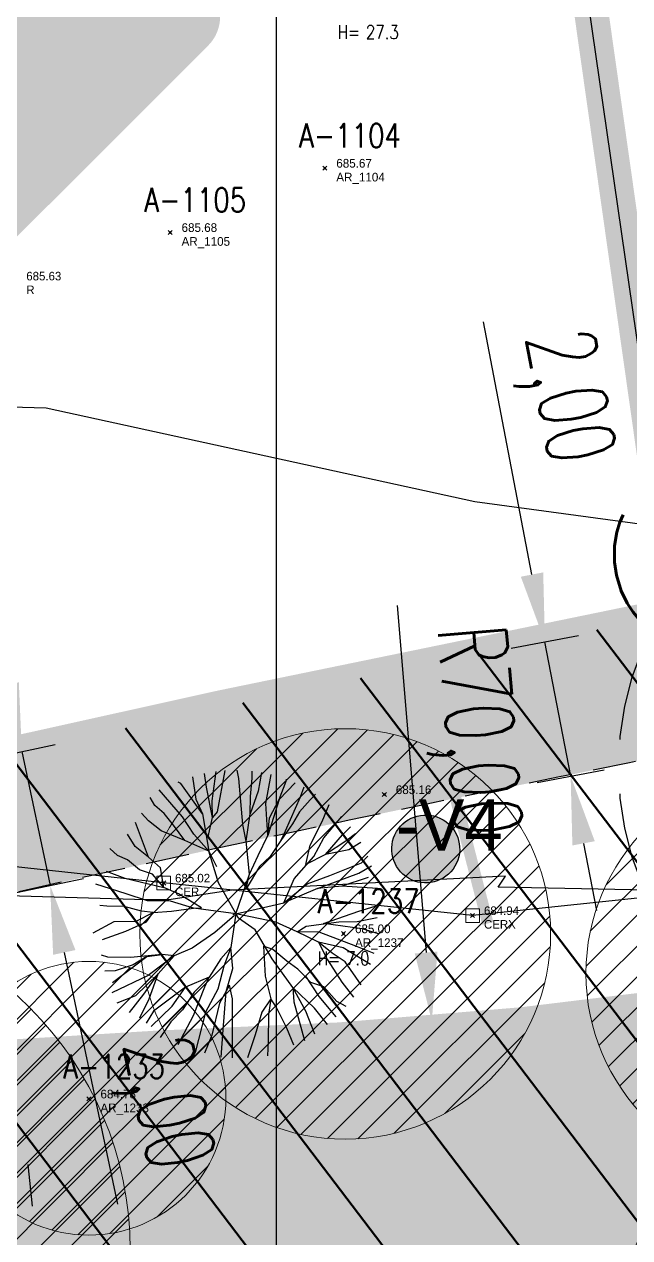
# Model space of a CAD drawing. Extents: x 350769 to 354978, y 6304672 to 6307963.
# Drawn here: x 352596.32 to 352605.16, y 6306026.78 to 6306044.51 of the extents above; entities that cross this region are included whole.
import ezdxf

# ---------------------------------------------------------------- set-up
doc = ezdxf.new("R2010")
doc.units = 0
doc.header["$PDMODE"] = 35
doc.header["$PDSIZE"] = 0.03
for name, pattern in [('3-5', [8, 3, -5]), ('4.0 - LO RECABARREN - DESNIVEL NUEVO$0$HIDDEN', [0.375, 0.25, -0.125]), ('CENTER', [50.8, 31.75, -6.35, 6.35, -6.35]), ('CONTINUOS', [0]), ('DASHDOT', [1, 0.5, -0.25, 0, -0.25]), ('DASHED', [19.05, 12.7, -6.35]), ('HIDDEN', [9.525, 6.35, -3.175])]:
    doc.linetypes.add(name, pattern=pattern)
doc.layers.get('0').update_dxf_attribs({"linetype": 'CONTINUOUS'})
doc.layers.get('Defpoints').update_dxf_attribs({"linetype": 'CONTINUOUS'})
for name, color, linetype in [('0.10', 4, 'CONTINUOUS'), ('00-S2_ALL AREA APORTANTES', 150, 'CONTINUOUS'), ('00_Demarc_Proyectado', 150, 'CONTINUOUS'), ('00_Demarc_Señal Proyectada', 1, 'CONTINUOUS'), ('00_Demarcacion Proyectada', 150, 'CONTINUOUS'), ('00_Señal proy 01', 7, 'CONTINUOUS'), ('01_Dem Ext_Transl_niv.anillo', 130, 'CONTINUOUS'), ('02_Geo ext_Acotamiento', 7, 'CONTINUOUS'), ('02_Geo ext_Eje', 4, 'CONTINUOUS'), ('03_Pav ext_HCV', 34, 'CONTINUOUS'), ('03_Pav ext_Vereda HC', 42, 'CONTINUOUS'), ('03_Pav proy_Solera Tipo A', 1, 'CONTINUOUS'), ('03_S2_Pav ext_Borde vereda', 7, 'CONTINUOUS'), ('03_S3_Pav ext_Cota', 2, 'CONTINUOUS'), ('1-ARBOL H1', 7, 'CONTINUOUS'), ('1-ARBOL H2', 1, 'CONTINUOUS'), ('1-ARBOL H3', 241, 'CONTINUOUS'), ('1-ARBOL NOMBRE', 3, 'CONTINUOUS'), ('1-ARBOL PTO', 7, 'CONTINUOUS'), ('1-CERCO', 252, 'CERCO_LINE'), ('1-coordenadas', 8, 'CONTINUOUS'), ('1-MURO PANDERETA', 250, 'FENCELINE2'), ('AG-PAISAJISMO', 7, 'CONTINUOUS'), ('C-TINN', 5, 'CONTINUOUS'), ('C-TOPO-MAJR', 9, 'CONTINUOUS'), ('C-TOPO-MINR', 8, 'CONTINUOUS'), ('Paisajismo', 253, 'CONTINUOUS'), ('V-NODE-TEXT DIC 2012', 31, 'CONTINUOUS')]:
    doc.layers.add(name, color=color, linetype=linetype)
doc.layers.add('0_ASD_LINEA OFICIAL', color=253, linetype='DASHDOT', lineweight=20)
doc.layers.add('0_ASD_TOPOGRAFIA_ELEMENTOS', color=7, linetype='CONTINUOS', lineweight=5, true_color=0xbdbdbd)
doc.layers.get('00_Señal proy 01').off()
doc.styles.add('JPG_2MM', font='simplex.shx', dxfattribs={"height": 1})
doc.styles.add('ROMANS', font='romans.shx', dxfattribs={"width": 0.65})
doc.linetypes.add('CERCO_LINE', pattern='A,0.5,-0.2,[" X ",Standard,S=0.1,R=0,X=-0.1,Y=-0.05],-0.25', length=0.95)
doc.linetypes.add('FENCELINE2', pattern='A,0.25,-0.1,[132,ltypeshp.shx,S=0.1,R=0,X=-0.1,Y=0],-0.1,1', length=1.45)
doc.dimstyles.new('Principal', dxfattribs={"dimscale": 0, "dimtxt": 2, "dimasz": 2, "dimexe": 1, "dimexo": 1, "dimtad": 1, "dimrnd": 0.05, "dimzin": 1, "dimtxsty": 'ROMANS', "dimcen": 2.5, "dimclrt": 2, "dimaunit": 2, "dimadec": 0, "dimazin": 0, "dimtfac": 1, "dimtmove": 0, "dimatfit": 3, "dimfxl": 1, "dimfxlon": 1, "dimarcsym": 0})

# ---------------------------------------------------------------- blocks, each defined once
blk = doc.blocks.new('COORDENADAS')
at = {"layer": '1-coordenadas'}
blk.add_line((420, -900.625), (420, -0.625), dxfattribs=at)
blk = doc.blocks.new('*U914')
h = blk.add_hatch(color=256)
edge = h.paths.add_edge_path()
edge.add_ellipse((0, 0), major_axis=(-0.419, 0.419), ratio=1, start_angle=0, end_angle=360)
at = {"const_width": 0.2}
blk.add_lwpolyline([(-1.528, -0.727), (1.686, -0.723)], dxfattribs=at)
blk.add_ellipse((0, 0), major_axis=(-0.419, 0.419), ratio=1, start_param=3.927291289987745, end_param=10.21047659716733)
blk = doc.blocks.new('Árbol Planta 22')
at = {"layer": 'AG-PAISAJISMO', "color": 253, "lineweight": 0, "true_color": 0xbaaaa1}
for radius in [2.25, 0.15]:
    blk.add_circle((0, 0), radius, dxfattribs=at)
blk = doc.blocks.new('*U981')
at = {"layer": '0.10'}
h = blk.add_hatch(color=40, dxfattribs=at)
edge = h.paths.add_edge_path()
edge.add_line((4.884, -4.034), (0.425, 0.425))
edge.add_arc((0, 0), 0.601, 45, 135)
edge.add_line((-0.425, 0.425), (-4.884, -4.034))
edge.add_arc((-4.459, -4.459), 0.601, 135, 225)
edge.add_line((-4.884, -4.884), (-0.425, -9.342))
edge.add_arc((0, -8.918), 0.601, 225, 315)
edge.add_line((0.425, -9.342), (4.884, -4.884))
edge.add_arc((4.459, -4.459), 0.601, 315, 405)
at = {"layer": '00_Señal proy 01', "color": 250, "true_color": 0x292929, "xscale": -0.0006255811452335734, "yscale": 0.0006255811452335739, "zscale": 0.625581145233574, "rotation": 168.6115883574854}
blk.add_blockref('Árbol Planta 22', (2.759, -3.872), dxfattribs=at)
blk = doc.blocks.new('*D1173')
at = {"layer": '02_Geo ext_Acotamiento', "color": 0, "lineweight": -2, "transparency": 16777216}
for p, q in [((352596.074, 6306034.86), (352595.868, 6306035.838)), ((352595.792, 6306033.778), (352596.77, 6306033.985)), ((352596.281, 6306033.881), (352596.694, 6306031.925)), ((352596.205, 6306031.821), (352597.183, 6306032.028)), ((352596.901, 6306030.946), (352597.677, 6306027.269))]:
    blk.add_line(p, q, dxfattribs=at)
at = {"layer": '02_Geo ext_Acotamiento', "color": 0, "transparency": 16777216}
for points in [[(352596.237, 6306034.894), (352595.911, 6306034.825), (352596.281, 6306033.881)], [(352597.064, 6306030.981), (352596.738, 6306030.912), (352596.694, 6306031.925)]]:
    blk.add_solid(points, dxfattribs=at)
at = {"layer": 'Defpoints', "color": 0, "transparency": 16777216}
for p in [(352596.281, 6306033.881), (352595.25, 6306033.664), (352595.663, 6306031.707)]:
    blk.add_point(p, dxfattribs=at)
at = {"layer": '02_Geo ext_Acotamiento', "color": 2, "transparency": 16777216, "insert": (352598.296, 6306028.731), "char_height": 1, "attachment_point": 5, "rotation": 281.9224, "style": 'ROMANS'}
blk.add_mtext('2,00', dxfattribs=at)
blk = doc.blocks.new('*D1174')
at = {"layer": '02_Geo ext_Acotamiento', "color": 0, "lineweight": -2, "transparency": 16777216}
for p, q in [((352603.732, 6306036.469), (352603.024, 6306040.161)), ((352603.43, 6306035.393), (352604.412, 6306035.581)), ((352604.297, 6306033.523), (352603.921, 6306035.487)), ((352603.806, 6306033.429), (352604.788, 6306033.617)), ((352604.486, 6306032.541), (352604.674, 6306031.559))]:
    blk.add_line(p, q, dxfattribs=at)
at = {"layer": '02_Geo ext_Acotamiento', "color": 0, "transparency": 16777216}
for points in [[(352603.896, 6306036.501), (352603.569, 6306036.438), (352603.921, 6306035.487)], [(352604.649, 6306032.572), (352604.322, 6306032.51), (352604.297, 6306033.523)]]:
    blk.add_solid(points, dxfattribs=at)
at = {"layer": 'Defpoints', "color": 0, "transparency": 16777216}
for p in [(352603.921, 6306035.487), (352602.191, 6306035.156), (352602.567, 6306033.191)]:
    blk.add_point(p, dxfattribs=at)
at = {"layer": '02_Geo ext_Acotamiento', "color": 2, "transparency": 16777216, "insert": (352604.161, 6306039.052), "char_height": 1, "attachment_point": 5, "rotation": 280.855, "style": 'ROMANS'}
blk.add_mtext('2,00', dxfattribs=at)
blk = doc.blocks.new('*D1158')
at = {"layer": '02_Geo ext_Acotamiento', "color": 0, "lineweight": -2, "transparency": 16777216}
blk.add_line((352591.628, 6306023.101), (352590.955, 6306028.148), dxfattribs=at)
at = {"layer": '02_Geo ext_Acotamiento', "color": 0, "transparency": 16777216}
blk.add_solid([(352591.121, 6306028.17), (352590.79, 6306028.126), (352590.823, 6306029.139)], dxfattribs=at)
at = {"layer": 'Defpoints', "color": 0, "transparency": 16777216}
for p in [(352590.823, 6306029.139), (352600.066, 6305959.752)]:
    blk.add_point(p, dxfattribs=at)
at = {"layer": '02_Geo ext_Acotamiento', "color": 2, "transparency": 16777216, "insert": (352592.274, 6306025.126), "char_height": 1, "attachment_point": 5, "rotation": 277.5872, "style": 'ROMANS'}
blk.add_mtext('R70,00', dxfattribs=at)
blk = doc.blocks.new('*D1160')
at = {"layer": '02_Geo ext_Acotamiento', "color": 0, "lineweight": -2, "transparency": 16777216}
blk.add_line((352601.761, 6306036.019), (352602.186, 6306030.945), dxfattribs=at)
at = {"layer": '02_Geo ext_Acotamiento', "color": 0, "transparency": 16777216}
blk.add_solid([(352602.352, 6306030.959), (352602.02, 6306030.931), (352602.269, 6306029.948)], dxfattribs=at)
at = {"layer": 'Defpoints', "color": 0, "transparency": 16777216}
for p in [(352596.437, 6306099.705), (352602.269, 6306029.948)]:
    blk.add_point(p, dxfattribs=at)
at = {"layer": '02_Geo ext_Acotamiento', "color": 2, "transparency": 16777216, "insert": (352602.826, 6306034.179), "char_height": 1, "attachment_point": 5, "rotation": 274.7791, "style": 'ROMANS'}
blk.add_mtext('R70,00', dxfattribs=at)
blk = doc.blocks.new('*D1046')
at = {"layer": '02_Geo ext_Acotamiento', "color": 0, "lineweight": -2, "transparency": 16777216}
for p, q in [((352596.367, 6306027.847), (352596.432, 6306027.24)), ((352590.373, 6306027.099), (352595.384, 6306027.632)), ((352589.367, 6306027.103), (352589.432, 6306026.496))]:
    blk.add_line(p, q, dxfattribs=at)
at = {"layer": '02_Geo ext_Acotamiento', "color": 0, "transparency": 16777216}
for points in [[(352595.367, 6306027.798), (352595.402, 6306027.466), (352596.379, 6306027.738)], [(352590.356, 6306027.265), (352590.391, 6306026.934), (352589.379, 6306026.994)]]:
    blk.add_solid(points, dxfattribs=at)
at = {"layer": 'Defpoints', "color": 0, "transparency": 16777216}
for p in [(352596.176, 6306029.644), (352589.176, 6306028.9), (352596.379, 6306027.738)]:
    blk.add_point(p, dxfattribs=at)
at = {"layer": '02_Geo ext_Acotamiento', "color": 2, "transparency": 16777216, "insert": (352592.783, 6306028.268), "char_height": 1, "attachment_point": 5, "rotation": 6.0675, "style": 'ROMANS'}
blk.add_mtext('7,05', dxfattribs=at)
blk = doc.blocks.new('A$C27410629')
at = {"layer": '0_ASD_LINEA OFICIAL', "ltscale": 8, "const_width": 0.5}
blk.add_lwpolyline([(382.016, 1269.772), (376.325, 1311.896), (303.894, 1301.95), (293.945, 1373.007), (386.074, 1385.658), (401.883, 1274.182)], dxfattribs=at)
at = {"layer": '0_ASD_LINEA OFICIAL', "ltscale": 8}
blk.add_lwpolyline([(329.828, 1253.396, 0.5, 0.5, 0.005373), (335.555, 1255.504, 0.5, 0.5, -0.020389), (369.179, 1266.396, 0.5, 0.5, -0.010338), (382.016, 1269.772, 0.5, 0.5, -0.011736), (401.883, 1274.182, 0.5, 0.5, 0), (500.892, 1288.161, 0, 0, 0)], format="xyseb", dxfattribs=at)
blk = doc.blocks.new('1.0 - LO RECABARREN LOTEO PARQUE - VEGETACION PROPUESTA ETAPA MUNICIPAL')
at = {"layer": 'Paisajismo'}
for p, q in [((352598.773, 6306033.513), (352598.823, 6306033.186)), ((352598.978, 6306033.361), (352598.951, 6306033.561)), ((352599.062, 6306033.161), (352599.117, 6306033.591)), ((352599.245, 6306033.605), (352599.136, 6306033.001)), ((352599.448, 6306033.49), (352599.428, 6306033.612)), ((352599.511, 6306032.817), (352599.448, 6306033.49)), ((352599.623, 6306033.227), (352599.645, 6306033.495)), ((352599.645, 6306033.495), (352599.643, 6306033.598)), ((352599.783, 6306033.578), (352599.733, 6306033.304)), ((352599.847, 6306033.125), (352599.922, 6306033.548)), ((352600.14, 6306033.451), (352600.148, 6306033.477)), ((352598.627, 6306032.928), (352598.286, 6306033.322)), ((352598.605, 6306033.414), (352598.564, 6306033.435)), ((352598.92, 6306032.974), (352598.605, 6306033.414)), ((352599.067, 6306032.919), (352598.978, 6306033.361)), ((352599.733, 6306033.304), (352599.615, 6306032.973)), ((352600.038, 6306033.182), (352600.14, 6306033.451)), ((352600.274, 6306033.425), (352600.038, 6306033.182)), ((352600.399, 6306033.363), (352600.348, 6306033.215)), ((352598.224, 6306033.094), (352598.155, 6306033.213)), ((352598.823, 6306033.186), (352598.92, 6306032.974)), ((352599.067, 6306032.919), (352599.062, 6306033.161)), ((352599.615, 6306032.973), (352599.623, 6306033.227)), ((352599.874, 6306032.658), (352599.847, 6306033.125)), ((352600.038, 6306033.182), (352599.874, 6306032.658)), ((352599.896, 6306032.912), (352600.038, 6306033.182)), ((352600.348, 6306033.215), (352600.126, 6306032.718)), ((352600.492, 6306033.177), (352600.335, 6306033)), ((352600.572, 6306033.26), (352600.492, 6306033.177)), ((352598.132, 6306032.872), (352598.03, 6306032.98)), ((352598.36, 6306032.976), (352598.224, 6306033.094)), ((352598.496, 6306032.805), (352598.36, 6306032.976)), ((352598.92, 6306032.974), (352599.011, 6306032.428)), ((352599.136, 6306033.001), (352599.067, 6306032.919)), ((352599.556, 6306032.571), (352599.615, 6306032.973)), ((352600.335, 6306033), (352600.232, 6306032.825)), ((352600.667, 6306032.859), (352600.77, 6306033.111)), ((352598.132, 6306032.338), (352597.941, 6306032.846)), ((352598.316, 6306032.724), (352598.132, 6306032.872)), ((352598.661, 6306032.581), (352598.496, 6306032.805)), ((352598.792, 6306032.677), (352598.627, 6306032.928)), ((352599.002, 6306032.636), (352599.067, 6306032.919)), ((352599.556, 6306032.571), (352599.511, 6306032.817)), ((352599.874, 6306032.658), (352599.896, 6306032.912)), ((352600.232, 6306032.825), (352600.063, 6306032.581)), ((352600.492, 6306032.514), (352600.667, 6306032.859)), ((352600.69, 6306032.62), (352600.956, 6306032.932)), ((352600.962, 6306032.663), (352601.081, 6306032.782)), ((352597.938, 6306032.496), (352597.824, 6306032.675)), ((352598.661, 6306032.581), (352598.316, 6306032.724)), ((352599.011, 6306032.428), (352598.661, 6306032.581)), ((352599.011, 6306032.428), (352598.792, 6306032.677)), ((352599.733, 6306032.361), (352599.874, 6306032.658)), ((352600.063, 6306032.581), (352599.907, 6306032.351)), ((352600.126, 6306032.718), (352600.063, 6306032.581)), ((352600.548, 6306032.35), (352600.69, 6306032.62)), ((352600.716, 6306032.377), (352600.962, 6306032.663)), ((352601.155, 6306032.679), (352601.014, 6306032.574)), ((352597.677, 6306032.362), (352597.568, 6306032.467)), ((352598.132, 6306032.338), (352597.938, 6306032.496)), ((352599.011, 6306032.428), (352599.122, 6306032.202)), ((352599.153, 6306031.963), (352599.011, 6306032.428)), ((352599.605, 6306032.091), (352599.556, 6306032.571)), ((352600.427, 6306032.231), (352600.492, 6306032.514)), ((352601.014, 6306032.574), (352600.716, 6306032.377)), ((352601.057, 6306032.444), (352600.716, 6306032.377)), ((352601.232, 6306032.555), (352601.057, 6306032.444)), ((352597.825, 6306032.298), (352597.677, 6306032.362)), ((352598.001, 6306032.155), (352597.825, 6306032.298)), ((352598.306, 6306032.181), (352598.132, 6306032.338)), ((352599.605, 6306032.091), (352599.733, 6306032.361)), ((352599.907, 6306032.351), (352599.75, 6306032.201)), ((352600.26, 6306032.024), (352600.548, 6306032.35)), ((352600.716, 6306032.377), (352600.427, 6306032.231)), ((352600.78, 6306032.073), (352601.244, 6306032.256)), ((352601.244, 6306032.256), (352601.333, 6306032.354)), ((352597.513, 6306032.135), (352597.786, 6306032.03)), ((352598.189, 6306032.091), (352598.001, 6306032.155)), ((352598.353, 6306031.894), (352598.189, 6306032.091)), ((352598.353, 6306031.894), (352598.306, 6306032.181)), ((352599.408, 6306031.51), (352599.605, 6306032.091)), ((352599.75, 6306032.201), (352599.555, 6306031.877)), ((352599.555, 6306031.877), (352599.605, 6306032.091)), ((352600.449, 6306031.947), (352600.78, 6306032.073)), ((352600.597, 6306031.883), (352601.204, 6306032.104)), ((352601.204, 6306032.104), (352601.39, 6306032.211)), ((352597.807, 6306031.804), (352597.364, 6306031.942)), ((352597.786, 6306032.03), (352598.353, 6306031.894)), ((352598.353, 6306031.894), (352598.353, 6306031.894)), ((352598.569, 6306031.805), (352598.353, 6306031.894)), ((352599.443, 6306031.447), (352599.153, 6306031.963)), ((352600.107, 6306031.673), (352600.26, 6306032.024)), ((352600.107, 6306031.673), (352600.449, 6306031.947)), ((352600.597, 6306031.883), (352600.107, 6306031.673)), ((352600.957, 6306031.916), (352600.597, 6306031.883)), ((352601.341, 6306032.044), (352600.957, 6306031.916)), ((352601.477, 6306031.883), (352600.957, 6306031.916)), ((352598.117, 6306031.702), (352597.807, 6306031.804)), ((352598.45, 6306031.695), (352598.117, 6306031.702)), ((352598.786, 6306031.595), (352598.45, 6306031.695)), ((352598.906, 6306031.597), (352598.569, 6306031.805)), ((352597.523, 6306031.622), (352597.422, 6306031.631)), ((352597.774, 6306031.617), (352597.523, 6306031.622)), ((352598.027, 6306031.551), (352597.774, 6306031.617)), ((352597.949, 6306031.405), (352598.2, 6306031.53)), ((352598.2, 6306031.53), (352598.027, 6306031.551)), ((352598.1, 6306031.392), (352598.2, 6306031.53)), ((352598.2, 6306031.53), (352598.467, 6306031.549)), ((352598.467, 6306031.549), (352598.786, 6306031.595)), ((352598.786, 6306031.595), (352598.906, 6306031.597)), ((352599.408, 6306031.51), (352598.786, 6306031.595)), ((352599.362, 6306031.499), (352600.107, 6306031.673)), ((352600.685, 6306031.37), (352601.204, 6306031.551)), ((352601.204, 6306031.551), (352601.506, 6306031.641)), ((352597.324, 6306031.233), (352597.628, 6306031.399)), ((352597.628, 6306031.399), (352597.949, 6306031.405)), ((352597.801, 6306031.255), (352598.1, 6306031.392)), ((352599.389, 6306031.486), (352599.1, 6306031.24)), ((352599.408, 6306031.51), (352599.331, 6306031.017)), ((352599.764, 6306031.44), (352599.408, 6306031.51)), ((352599.687, 6306031.278), (352599.443, 6306031.447)), ((352599.992, 6306031.39), (352599.764, 6306031.44)), ((352600.302, 6306031.249), (352599.992, 6306031.39)), ((352600.434, 6306031.332), (352600.913, 6306031.394)), ((352601.25, 6306031.29), (352600.685, 6306031.37)), ((352600.913, 6306031.394), (352601.18, 6306031.4)), ((352601.18, 6306031.4), (352601.473, 6306031.459)), ((352597.461, 6306031.138), (352597.801, 6306031.255)), ((352599.1, 6306031.24), (352598.771, 6306031.007)), ((352599.935, 6306030.855), (352599.687, 6306031.278)), ((352600.302, 6306031.249), (352600.434, 6306031.332)), ((352600.612, 6306031.095), (352600.302, 6306031.249)), ((352600.622, 6306031.242), (352600.302, 6306031.249)), ((352601.16, 6306031.038), (352600.622, 6306031.242)), ((352601.49, 6306031.217), (352601.25, 6306031.29)), ((352598.771, 6306031.007), (352598.506, 6306030.895)), ((352599.331, 6306031.017), (352599.187, 6306030.854)), ((352599.331, 6306031.017), (352599.229, 6306030.748)), ((352599.331, 6306031.017), (352599.331, 6306031.017)), ((352599.364, 6306030.711), (352599.331, 6306031.017)), ((352599.811, 6306031.04), (352599.833, 6306030.599)), ((352599.946, 6306030.989), (352599.811, 6306031.04)), ((352600.149, 6306030.819), (352599.946, 6306030.989)), ((352600.973, 6306031.013), (352600.612, 6306031.095)), ((352600.612, 6306031.095), (352600.745, 6306030.838)), ((352600.815, 6306030.938), (352600.612, 6306031.095)), ((352601.375, 6306030.768), (352600.973, 6306031.013)), ((352601.429, 6306030.933), (352601.16, 6306031.038)), ((352597.537, 6306030.878), (352597.446, 6306030.907)), ((352597.868, 6306030.874), (352597.537, 6306030.878)), ((352597.604, 6306030.507), (352598.105, 6306030.887)), ((352598.332, 6306030.918), (352597.868, 6306030.874)), ((352598.105, 6306030.887), (352597.907, 6306030.763)), ((352598.105, 6306030.887), (352598.332, 6306030.918)), ((352598.506, 6306030.895), (352598.124, 6306030.607)), ((352598.27, 6306030.636), (352598.506, 6306030.895)), ((352598.506, 6306030.895), (352598.332, 6306030.918)), ((352599.187, 6306030.854), (352599.019, 6306030.584)), ((352600.237, 6306030.433), (352599.935, 6306030.855)), ((352600.312, 6306030.702), (352600.149, 6306030.819)), ((352600.745, 6306030.838), (352600.953, 6306030.51)), ((352601.004, 6306030.808), (352600.815, 6306030.938)), ((352601.237, 6306030.473), (352601.004, 6306030.808)), ((352597.642, 6306030.678), (352597.495, 6306030.675)), ((352597.907, 6306030.763), (352597.642, 6306030.678)), ((352598.27, 6306030.636), (352597.939, 6306030.312)), ((352598.062, 6306030.339), (352598.27, 6306030.636)), ((352598.141, 6306030.266), (352598.27, 6306030.636)), ((352599.229, 6306030.748), (352599.142, 6306030.412)), ((352599.263, 6306030.375), (352599.364, 6306030.711)), ((352600.503, 6306030.505), (352600.312, 6306030.702)), ((352598.124, 6306030.607), (352597.594, 6306030.356)), ((352599.019, 6306030.584), (352598.671, 6306030.437)), ((352599.019, 6306030.584), (352598.796, 6306030.366)), ((352598.953, 6306030.442), (352599.019, 6306030.584)), ((352599.314, 6306030.469), (352599.168, 6306030.204)), ((352599.358, 6306030.268), (352599.314, 6306030.469)), ((352599.833, 6306030.599), (352599.92, 6306030.267)), ((352600.625, 6306030.302), (352600.428, 6306030.601)), ((352600.691, 6306030.442), (352600.503, 6306030.505)), ((352600.953, 6306030.51), (352601.123, 6306030.294)), ((352597.939, 6306030.312), (352597.67, 6306030.206)), ((352597.854, 6306030.067), (352598.062, 6306030.339)), ((352598.671, 6306030.437), (352598.205, 6306030.086)), ((352598.475, 6306030.161), (352598.671, 6306030.437)), ((352598.796, 6306030.366), (352598.627, 6306030.109)), ((352598.79, 6306030.026), (352598.953, 6306030.442)), ((352599.142, 6306030.412), (352598.962, 6306030.075)), ((352599.22, 6306029.813), (352599.263, 6306030.375)), ((352600.557, 6306030.13), (352600.237, 6306030.433)), ((352600.237, 6306030.433), (352600.254, 6306030.225)), ((352600.43, 6306030.089), (352600.237, 6306030.433)), ((352600.872, 6306030.005), (352600.625, 6306030.302)), ((352600.882, 6306030.231), (352600.691, 6306030.442)), ((352598.006, 6306029.991), (352598.141, 6306030.266)), ((352598.169, 6306029.864), (352598.475, 6306030.161)), ((352598.627, 6306030.109), (352598.457, 6306029.932)), ((352599.168, 6306030.204), (352599.056, 6306029.739)), ((352599.356, 6306029.408), (352599.358, 6306030.268)), ((352599.92, 6306030.267), (352599.784, 6306030.075)), ((352599.92, 6306030.267), (352599.884, 6306030.039)), ((352599.994, 6306030.15), (352599.92, 6306030.267)), ((352600.151, 6306029.841), (352599.994, 6306030.15)), ((352600.254, 6306030.225), (352600.407, 6306029.66)), ((352600.743, 6306029.892), (352600.557, 6306030.13)), ((352601.016, 6306030.156), (352600.882, 6306030.231)), ((352598.205, 6306030.086), (352598.098, 6306029.913)), ((352598.457, 6306029.932), (352598.301, 6306029.702)), ((352598.566, 6306029.599), (352598.79, 6306030.026)), ((352598.962, 6306030.075), (352598.813, 6306029.484)), ((352599.784, 6306030.075), (352599.69, 6306029.741)), ((352599.884, 6306030.039), (352599.878, 6306029.651)), ((352600.561, 6306029.752), (352600.43, 6306030.089)), ((352599.193, 6306029.418), (352599.22, 6306029.813)), ((352600.256, 6306029.591), (352600.151, 6306029.841)), ((352599.056, 6306029.739), (352598.951, 6306029.476)), ((352599.69, 6306029.741), (352599.576, 6306029.407)), ((352599.878, 6306029.651), (352599.868, 6306029.437))]:
    blk.add_line(p, q, dxfattribs=at)
blk = doc.blocks.new('A$C6F2B269D')
at = {"layer": '00_Demarc_Proyectado', "color": 252, "linetype": '3-5', "const_width": 0.21, "flags": 128}
blk.add_lwpolyline([(357.805, 732.491, 0.0029), (361.804, 733.986, -0.031432), (405.241, 747.433, -0.049765), (418.342, 749.084, 0.028592), (426.712, 749.781), (460.125, 754.499), (506.707, 761.076, 0.034378), (513.425, 762.501, -0.034863), (521.057, 764.112), (524.549, 764.605)], format="xyb", dxfattribs=at)
blk = doc.blocks.new('TOPOGRAFIA')
at = {"layer": '0_ASD_TOPOGRAFIA_ELEMENTOS', "true_color": 0xf26507}
h = blk.add_hatch(dxfattribs=at)
h.set_pattern_fill('ANSI31', color=30, scale=0.1)
h.set_pattern_definition([(45, (384298.22998, 6301291.46506), (-0.224506403, 0.224506403), [])])
edge = h.paths.add_edge_path()
edge.add_arc((390601.004, 6303031.217), 3, 0, 360)
h = blk.add_hatch(dxfattribs=at)
h.set_pattern_fill('ANSI31', color=30, scale=0.1)
h.set_pattern_definition([(45, (384304.74552, 6301290.88587), (-0.224506403, 0.224506403), [])])
edge = h.paths.add_edge_path()
edge.add_arc((390607.52, 6303030.638), 3, 0, 360)
h = blk.add_hatch(dxfattribs=at)
h.set_pattern_fill('ANSI31', color=30, scale=0.1)
h.set_pattern_definition([(45, (384290.0888, 6301286.84713), (-0.224506403, 0.224506403), [])])
edge = h.paths.add_edge_path()
edge.add_arc((390592.863, 6303026.599), 5, 0, 360)
h = blk.add_hatch(dxfattribs=at)
h.set_pattern_fill('ANSI31', color=30, scale=0.1)
h.set_pattern_definition([(45, (384294.4866, 6301289.06284), (-0.224506403, 0.224506403), [])])
edge = h.paths.add_edge_path()
edge.add_arc((390597.261, 6303028.815), 2, 0, 360)
h = blk.add_hatch(dxfattribs=at)
h.set_pattern_fill('ANSI31', color=30, scale=0.1)
h.set_pattern_definition([(45, (384306.20855, 6301285.47303), (-0.224506403, 0.224506403), [])])
edge = h.paths.add_edge_path()
edge.add_arc((390608.983, 6303025.225), 4, 0, 360)
at = {"layer": '0_ASD_TOPOGRAFIA_ELEMENTOS', "color": 30, "true_color": 0xf26507}
for centre, radius in [((390601.004, 6303031.217), 3), ((390607.52, 6303030.638), 3), ((390592.863, 6303026.599), 5), ((390597.261, 6303028.815), 2), ((390608.983, 6303025.225), 4)]:
    blk.add_circle(centre, radius, dxfattribs=at)
at = {"layer": '1-ARBOL H1', "color": 9, "lineweight": 0, "true_color": 0xbdbdbd}
blk.add_point((390600.98, 6303031.221), dxfattribs=at)
at = {"layer": '1-ARBOL PTO', "color": 9, "lineweight": 0, "true_color": 0xbdbdbd}
for p in [(390600.707, 6303042.41), (390598.447, 6303041.47), (390600.98, 6303031.221), (390597.262, 6303028.806)]:
    blk.add_point(p, dxfattribs=at)
at = {"layer": '1-CERCO', "color": 9, "lineweight": 0, "true_color": 0xbdbdbd, "flags": 128}
blk.add_lwpolyline([(390621.731, 6302988.051), (390622.955, 6302992.455), (390622.283, 6302994.852), (390620.115, 6303005.411), (390618.483, 6303013.734), (390616.906, 6303021.181), (390614.394, 6303032.673), (390605.923, 6303031.807), (390602.864, 6303031.486), (390598.352, 6303031.962), (390588.4, 6303033.041), (390578.519, 6303033.596), (390570.245, 6303033.803), (390569.578, 6303025.395), (390569.558, 6303019.565), (390569.426, 6303011.703), (390571.471, 6303005.348), (390573.368, 6303002.12), (390579.022, 6302995.676), (390588.044, 6302990.378), (390593.453, 6302987.706)], dxfattribs=at)
at = {"layer": '1-coordenadas', "color": 9, "linetype": '4.0 - LO RECABARREN - DESNIVEL NUEVO$0$HIDDEN', "lineweight": 0, "ltscale": 50, "true_color": 0xbdbdbd}
blk.add_line((390600, 6302300), (390600, 6303200), dxfattribs=at)
at = {"layer": '1-MURO PANDERETA', "color": 9, "lineweight": 0, "true_color": 0xbdbdbd, "flags": 128}
blk.add_lwpolyline([(390704.788, 6303049.818), (390701.656, 6303049.367), (390692.361, 6303048.082), (390681.859, 6303046.613), (390670.566, 6303045.036), (390660.796, 6303043.664), (390645.594, 6303041.527), (390637.691, 6303040.405), (390631.946, 6303039.557), (390615.863, 6303037.317), (390605.848, 6303035.894), (390604.45, 6303045.559), (390603.055, 6303055.471), (390601.748, 6303064.659), (390600.199, 6303075.72), (390598.416, 6303088.333), (390597.043, 6303098.008), (390595.643, 6303107.979), (390594.536, 6303115.801), (390593.255, 6303124.828), (390591.16, 6303139.419), (390590.039, 6303147.37)], dxfattribs=at)
at = {"layer": 'C-TINN', "color": 9, "linetype": 'Continuous', "lineweight": 0, "true_color": 0xbdbdbd}
for points, elevation in [([(390598.252, 6303031.862), (390598.252, 6303032.062), (390598.452, 6303032.062), (390598.452, 6303031.862), (390598.252, 6303031.862)], 685.018), ([(390602.764, 6303031.386), (390602.764, 6303031.586), (390602.964, 6303031.586), (390602.964, 6303031.386), (390602.764, 6303031.386)], 684.937)]:
    blk.add_lwpolyline(points, dxfattribs=dict(at, elevation=elevation))
for p in [(390598.352, 6303031.962, 685.018), (390602.864, 6303031.486, 684.937)]:
    blk.add_point(p, dxfattribs=at)
at = {"layer": 'C-TOPO-MAJR', "color": 9, "linetype": 'Continuous', "lineweight": -3, "true_color": 0xbdbdbd, "elevation": 685}
blk.add_lwpolyline([(390605.915, 6303031.848), (390603.237, 6303031.902), (390603.344, 6303032.061), (390599.355, 6303031.856), (390598.43, 6303031.713), (390598.095, 6303031.715), (390588.515, 6303031.991), (390584.12, 6303031.366), (390576.926, 6303030.495), (390572.75, 6303031.154)], dxfattribs=at)
at = {"layer": 'C-TOPO-MINR', "color": 9, "linetype": 'Continuous', "lineweight": -3, "true_color": 0xbdbdbd, "elevation": 685.5}
blk.add_lwpolyline([(390605.665, 6303037.156), (390602.897, 6303037.534), (390596.638, 6303038.903), (390594.371, 6303038.967), (390584.768, 6303040.419), (390583.047, 6303040.152), (390571.351, 6303039.534), (390569.794, 6303039.754), (390568.97, 6303039.384), (390567.272, 6303038.511), (390567.77, 6303041.361), (390568.08, 6303043.011), (390568.042, 6303042.927), (390567.83, 6303042.717), (390567.328, 6303040.752), (390566.601, 6303038.145), (390564.59, 6303040.171), (390562.916, 6303041.488), (390555.149, 6303043.931), (390554.602, 6303044.108), (390553.283, 6303044.071), (390544.308, 6303043.366), (390543.098, 6303043.234), (390532.564, 6303043.27)], dxfattribs=at)
at = {"layer": 'V-NODE-TEXT DIC 2012', "color": 9, "lineweight": 0, "true_color": 0xbdbdbd}
for p in [(390600.707, 6303042.41), (390598.447, 6303041.47), (390601.576, 6303033.254), (390598.352, 6303031.962), (390602.864, 6303031.486), (390600.98, 6303031.221), (390597.262, 6303028.806)]:
    blk.add_point(p, dxfattribs=at)
at = {"layer": '1-ARBOL H2', "color": 9, "lineweight": 0, "true_color": 0xbdbdbd, "style": 'ROMANS', "width": 0.8}
for p in [(390600.893, 6303044.297), (390600.603, 6303030.759)]:
    blk.add_text('H=', height=0.2, dxfattribs=at).set_placement(p)
at = {"layer": '1-ARBOL H3', "color": 9, "lineweight": 0, "true_color": 0xbdbdbd, "style": 'ROMANS', "width": 0.8}
for s, p in [('27.3', (390601.306, 6303044.297)), ('7.0', (390601.016, 6303030.759))]:
    blk.add_text(s, height=0.2, dxfattribs=at).set_placement(p)
at = {"layer": '1-ARBOL NOMBRE', "color": 9, "lineweight": 0, "true_color": 0xbdbdbd, "style": 'ROMANS', "width": 0.8}
for s, p in [('A-1104', (390600.33, 6303042.71)), ('A-1105', (390598.07, 6303041.77)), ('A-1237', (390600.603, 6303031.521)), ('A-1233', (390596.885, 6303029.106))]:
    blk.add_text(s, height=0.35, dxfattribs=at).set_placement(p)
at = {"layer": 'V-NODE-TEXT DIC 2012', "color": 9, "lineweight": 0, "true_color": 0xbdbdbd}
for s, height, p in [('685.67', 0.127, (390600.874, 6303042.417)), ('AR_1104', 0.127, (390600.874, 6303042.215)), ('685.68', 0.127, (390598.614, 6303041.477)), ('AR_1105', 0.127, (390598.614, 6303041.275)), ('685.63', 0.125, (390596.346, 6303040.769)), ('R', 0.125, (390596.346, 6303040.569)), ('685.16', 0.127, (390601.743, 6303033.261)), ('-V4', 0.75, (390601.743, 6303032.436)), ('685.02', 0.125, (390598.519, 6303031.97)), ('CER', 0.125, (390598.519, 6303031.77)), ('684.94', 0.125, (390603.031, 6303031.494)), ('CERX', 0.125, (390603.031, 6303031.294)), ('685.00', 0.127, (390601.147, 6303031.228)), ('AR_1237', 0.127, (390601.147, 6303031.026)), ('684.78', 0.127, (390597.429, 6303028.813)), ('AR_1233', 0.127, (390597.429, 6303028.611))]:
    blk.add_text(s, height=height, dxfattribs=at).set_placement(p)

msp = doc.modelspace()

# ---------------------------------------------------------------- hatches: boundary and pattern name
at = {"layer": '00-S2_ALL AREA APORTANTES', "linetype": 'DASHED', "lineweight": 40, "ltscale": 0.25}
h = msp.add_hatch(dxfattribs=at)
h.set_pattern_fill('ANSI31', color=150, scale=0.5, angle=82.24516605)
edge = h.paths.add_edge_path()
edge.add_line((352624.975, 6306038.595), (352605.846, 6306035.894))
edge.add_arc((352689.827, 6305610.553), 433.552, 101.16907, 104.2167)
edge.add_line((352583.351, 6306030.827), (352575.281, 6306028.71))
edge.add_line((352575.281, 6306028.71), (352578.519, 6306016.64))
edge.add_line((352578.519, 6306016.64), (352586.39, 6306018.703))
edge.add_arc((352689.665, 6305611.165), 420.42, 101.39588, 104.22, ccw=False)
edge.add_line((352606.595, 6306023.297), (352607.926, 6306023.563))
edge.add_line((352607.926, 6306023.563), (352626.723, 6306026.217))
edge.add_line((352626.723, 6306026.217), (352624.975, 6306038.595))
at = {"layer": '03_Pav ext_HCV'}
h = msp.add_hatch(dxfattribs=at)
h.set_pattern_fill('SWAMP', color=256, scale=0.025, style=0)
h.set_pattern_definition([(359.999999999, (0, 0), (0.317500000006, 0.5499261309), [0.079375, -0.555625]), (90, (0.0397, -4e-13), (-0.317499999994, 0.549926130908), [0.0396875, -1.06016476181]), (90, (0.0496, -5e-13), (-0.317499999994, 0.549926130908), [0.03175, -1.06810226181]), (90, (0.02977, -3e-13), (-0.317499999994, 0.549926130908), [0.03175, -1.06810226181]), (59.999999999, (0.05953, -6e-13), (-0.317499999563, 0.549926131157), [0.0254, -0.6096]), (119.999999999, (0.01984, -2e-13), (-0.63499999957, 2.56e-10), [0.0254, -0.6096])])
edge = h.paths.add_edge_path()
edge.add_arc((352695.623, 6305975.856), 52.5, 90.1591, 98.0367, ccw=False)
edge.add_arc((352695.328, 6306081.855), 53.5, 270.1591, 278.1029)
edge.add_line((352702.869, 6306028.889), (352706.014, 6306029.333))
edge.add_line((352706.014, 6306029.333), (352705.986, 6306029.531))
edge.add_line((352705.986, 6306029.531), (352704.203, 6306029.28))
edge.add_line((352704.203, 6306029.28), (352703.251, 6306036.013))
edge.add_line((352703.251, 6306036.013), (352702.019, 6306044.726))
edge.add_line((352702.019, 6306044.726), (352703.801, 6306044.978))
edge.add_line((352703.801, 6306044.978), (352703.773, 6306045.176))
edge.add_line((352703.773, 6306045.176), (352700.393, 6306044.698))
edge.add_arc((352708.778, 6305985.792), 59.5, 98.10091, 105.91215)
edge.add_arc((352679.717, 6306087.731), 46.5, 278.0365, 285.9122, ccw=False)
edge.add_line((352686.218, 6306041.687), (352639.635, 6306035.11))
edge.add_line((352639.635, 6306035.11), (352606.223, 6306030.393))
edge.add_arc((352596.437, 6306099.705), 70, 271.48536, 278.03645, ccw=False)
edge.add_arc((352600.002, 6305960.597), 69.153, 91.45046, 104.47486)
edge.add_line((352582.717, 6306027.556), (352582.764, 6306027.367))
edge.add_line((352582.764, 6306027.367), (352584.511, 6306027.801))
edge.add_line((352584.511, 6306027.801), (352586.157, 6306021.196))
edge.add_line((352586.157, 6306021.196), (352586.723, 6306021.336))
edge.add_line((352586.723, 6306021.336), (352590.854, 6306021.399))
edge.add_arc((352590.866, 6306020.799), 0.6, -63.2212, 91.1319, ccw=False)
edge.add_line((352591.137, 6306020.263), (352587.502, 6306018.438))
edge.add_line((352587.502, 6306018.438), (352586.689, 6306018.236))
edge.add_line((352586.689, 6306018.236), (352588.326, 6306011.67))
edge.add_line((352588.326, 6306011.67), (352586.583, 6306011.219))
edge.add_line((352586.583, 6306011.219), (352586.633, 6306011.025))
edge.add_arc((352655.549, 6305772.515), 248.266, 98.86355, 106.11621, ccw=False)
edge.add_line((352617.295, 6306017.817), (352641.592, 6306021.248))
edge.add_line((352641.592, 6306021.248), (352688.283, 6306027.84))
edge = h.paths.add_edge_path(flags=16)
edge.add_arc((352710.197, 6305985.372), 53.115, 97.8194, 105.0371, ccw=False)
edge.add_line((352702.971, 6306037.993), (352703.113, 6306037.004))
edge.add_line((352703.113, 6306037.004), (352703.113, 6306037.003))
edge.add_line((352703.113, 6306037.003), (352703.255, 6306035.985))
edge.add_arc((352695.972, 6306088.827), 53.342, 270.6505, 277.8479, ccw=False)
edge.add_arc((352696.573, 6306036.089), 0.6, 105.0409, 270.4241, ccw=False)
at = {"layer": '03_Pav ext_Vereda HC'}
h = msp.add_hatch(dxfattribs=at)
h.set_pattern_fill('DOTS', color=256, scale=0.2, style=0)
edge = h.paths.add_edge_path()
edge.add_line((352703.423, 6306047.651), (352703.717, 6306045.572))
edge.add_line((352703.717, 6306045.572), (352707.678, 6306046.131))
edge.add_line((352707.678, 6306046.131), (352706.761, 6306052.612))
edge.add_line((352706.761, 6306052.612), (352704.779, 6306052.346))
edge.add_line((352704.779, 6306052.346), (352705.123, 6306049.911))
edge.add_line((352705.123, 6306049.911), (352704.797, 6306049.865))
edge.add_line((352704.797, 6306049.865), (352605.846, 6306035.894))
edge.add_arc((352689.827, 6305610.553), 433.552, 101.16907, 102.60213)
edge.add_line((352595.235, 6306033.661), (352595.698, 6306031.715))
edge.add_arc((352689.827, 6305610.553), 431.552, 101.17632, 102.59846, ccw=False)
edge.add_line((352606.18, 6306033.921), (352703.423, 6306047.651))
edge = h.paths.add_edge_path()
edge.add_arc((352405.923, 6306371.355), 378.5, 289.4419, 290.04759, ccw=False)
edge.add_line((352531.907, 6306014.438), (352532.568, 6306012.55))
edge.add_arc((352405.923, 6306371.355), 380.5, 289.4411, 290.04935)
edge.add_line((352536.37, 6306013.915), (352535.673, 6306015.789))
edge = h.paths.add_edge_path()
edge.add_line((352578.407, 6306027.477), (352582.274, 6306028.488))
edge.add_line((352582.274, 6306028.488), (352582.274, 6306028.49))
edge.add_arc((352695.657, 6305586.721), 456.087, 103.53965, 104.39477, ccw=False)
edge.add_line((352588.879, 6306030.133), (352588.416, 6306032.078))
edge.add_arc((352689.827, 6305610.553), 433.552, 103.52724, 109.90198)
edge.add_line((352542.241, 6306018.212), (352542.937, 6306016.337))
edge.add_arc((352690.614, 6305608.175), 434.056, 104.98152, 109.89061, ccw=False)
h = msp.add_hatch(dxfattribs=at)
h.set_pattern_fill('DOTS', color=256, scale=0.2, style=0)
edge = h.paths.add_edge_path()
edge.add_line((352708.351, 6306025.119), (352708.613, 6306025.156))
edge.add_line((352708.613, 6306025.156), (352709.493, 6306019.015))
edge.add_line((352709.493, 6306019.015), (352711.474, 6306019.287))
edge.add_line((352711.474, 6306019.287), (352710.031, 6306029.495))
edge.add_line((352710.031, 6306029.495), (352706.07, 6306028.937))
edge.add_line((352706.07, 6306028.937), (352706.364, 6306026.858))
edge.add_line((352706.364, 6306026.858), (352622.786, 6306015.057))
edge.add_line((352622.786, 6306015.057), (352617.835, 6306014.358))
edge.add_line((352617.835, 6306014.358), (352609.693, 6306013.209))
edge.add_line((352609.693, 6306013.209), (352608.664, 6306013.003))
edge.add_arc((352692.71, 6305596.961), 424.446, 101.4208, 104.37229)
edge.add_line((352587.353, 6306008.123), (352583.487, 6306007.099))
edge.add_arc((352690.294, 6305609.325), 411.864, 105.03004, 110.62892)
edge.add_arc((352405.319, 6306373.198), 403.439, 289.7482, 290.28511, ccw=False)
edge.add_line((352541.636, 6305993.487), (352542.284, 6305991.594))
edge.add_arc((352405.349, 6306373.116), 405.352, 289.74399, 290.28609)
edge.add_arc((352689.665, 6305611.165), 407.92, 101.39688, 110.63813, ccw=False)
edge.add_line((352609.058, 6306011.042), (352610.03, 6306011.236))
edge.add_line((352610.03, 6306011.236), (352708.351, 6306025.119))

# ---------------------------------------------------------------- linework, layer by layer
at = {"layer": '01_Dem Ext_Transl_niv.anillo', "color": 130, "linetype": 'CERCO_LINE', "ltscale": 6, "flags": 128}
msp.add_lwpolyline([(352618.759, 6306012.327), (352618.483, 6306013.734), (352616.906, 6306021.181), (352614.394, 6306032.673), (352605.923, 6306031.807), (352602.864, 6306031.486), (352598.352, 6306031.962), (352588.4, 6306033.041), (352578.519, 6306033.596), (352570.245, 6306033.803), (352569.578, 6306025.395), (352569.558, 6306019.565), (352569.426, 6306011.703), (352571.471, 6306005.348), (352573.368, 6306002.12)], dxfattribs=at)
at = {"layer": '01_Dem Ext_Transl_niv.anillo', "linetype": 'HIDDEN', "ltscale": 0.25}
msp.add_circle((352609.418, 6306033.653), 4.42, dxfattribs=at)
at = {"layer": '02_Geo ext_Eje', "linetype": 'CENTER', "ltscale": 0.1, "const_width": 0.3, "flags": 128}
msp.add_lwpolyline([(352312.187, 6305350.253), (352300.27, 6305525.493), (352298.81, 6305526.329), (352298.124, 6305536.419), (352297.466, 6305554.947), (352300.373, 6305560.093, -0.003728), (352298.887, 6305583.425), (352295.939, 6305635.972), (352293.844, 6305666.194, -0.018402), (352293.344, 6305681.639, 0.015172), (352293.186, 6305687.704), (352288.488, 6305771.091, 0.009387), (352287.084, 6305789.506, 0.024149), (352280.76, 6305831.584, 0.00826), (352277.716, 6305845.558, 0.028444), (352273.988, 6305856.836, -0.012564), (352265.817, 6305879.816, -0.000048), (352261.131, 6305893.241, -0.013664), (352251.318, 6305918.857, -0.058265), (352243.489, 6305954.379, -0.003962), (352243.275, 6305956.815, -0.274101), (352278.385, 6306028.408, -0.117635), (352314.897, 6306041.29, -0.105448), (352349.758, 6306037.779, -0.042273), (352362.978, 6306032.296), (352388.065, 6306018.453, 0.018937), (352399.773, 6306012.531, -0.011475), (352417.837, 6306003.157, 0.049621), (352428.033, 6305998.853, 0.088932), (352448.695, 6305995.817, 0.019373), (352457.079, 6305996.388, 0.023388), (352489.984, 6306002.291, 0.029815), (352533.792, 6306015.108, 0.005373), (352539.52, 6306017.216, -0.020389), (352573.144, 6306028.108, -0.010338), (352585.981, 6306031.484, -0.011736), (352605.848, 6306035.894), (352704.857, 6306049.873)], format="xyb", dxfattribs=at)
at = {"layer": '03_Pav proy_Solera Tipo A', "linetype": 'CONTINUOS', "ltscale": 0.1, "const_width": 0.15}
msp.add_lwpolyline([(352606.223, 6306030.393, -0.028592), (352598.251, 6306029.729, 0.053326), (352583.493, 6306027.762), (352582.522, 6306027.51)], format="xyb", dxfattribs=at)
at = {"layer": '03_S2_Pav ext_Borde vereda', "linetype": 'DASHED', "ltscale": 0.05}
msp.add_lwpolyline([(352589.852, 6306030.365, -0.009682), (352606.18, 6306033.921), (352703.423, 6306047.651), (352704.753, 6306038.245)], format="xyb", dxfattribs=at)
at = {"layer": '1-MURO PANDERETA', "ltscale": 3, "flags": 128}
msp.add_lwpolyline([(352704.788, 6306049.818), (352701.656, 6306049.367), (352692.361, 6306048.082), (352681.859, 6306046.613), (352670.566, 6306045.036), (352660.796, 6306043.664), (352645.594, 6306041.527), (352637.691, 6306040.405), (352631.946, 6306039.557), (352615.863, 6306037.317), (352605.848, 6306035.894), (352604.45, 6306045.559), (352603.055, 6306055.471), (352601.748, 6306064.659), (352600.199, 6306075.72), (352598.416, 6306088.333), (352597.043, 6306098.008), (352595.643, 6306107.979), (352594.536, 6306115.801), (352593.255, 6306124.828), (352591.16, 6306139.419), (352590.039, 6306147.37)], dxfattribs=at)

# ---------------------------------------------------------------- block references
at = {"color": 252, "linetype": 'DASHED'}
msp.add_blockref('COORDENADAS', (352180, 6306200.625), dxfattribs=at)
at = {"layer": '00_Demarc_Señal Proyectada', "xscale": 0.8375902919963978, "yscale": 0.8375902919963978, "zscale": 0.8375902919963978, "rotation": 104.3486344919566}
msp.add_blockref('*U914', (352602.18, 6306032.459), dxfattribs=at)
at = {"layer": '00_Demarcacion Proyectada'}
msp.add_blockref('A$C6F2B269D', (352180, 6305277.146), dxfattribs=at)
at = {"layer": '00_Señal proy 01'}
msp.add_blockref('*U981', (352594.117, 6306049.083), dxfattribs=at)
at = {"layer": '03_S2_Pav ext_Borde vereda', "linetype": 'Continuous'}
msp.add_blockref('A$C27410629', (352203.962, 6304761.714), dxfattribs=at)
at = {"layer": 'Paisajismo'}
msp.add_blockref('1.0 - LO RECABARREN LOTEO PARQUE - VEGETACION PROPUESTA ETAPA MUNICIPAL', (0, 0), dxfattribs=at)

# ---------------------------------------------------------------- texts
at = {"layer": '03_S3_Pav ext_Cota', "style": 'JPG_2MM', "width": 0.75}
msp.add_text('(684.83)', height=1, rotation=8.2673, dxfattribs=at).set_placement((352604.887, 6306036.112))

# ---------------------------------------------------------------- dimensions: what is measured, and where the dimension line sits
at = {"layer": '02_Geo ext_Acotamiento'}
for center, mpoint, picture, middle in [((352596.437, 6306099.705), (352602.269, 6306029.948), '*D1160', (352601.922, 6306034.104)), ((352600.066, 6305959.752), (352590.823, 6306029.139), '*D1158', (352591.374, 6306025.006))]:
    dim = msp.add_radius_dim(center=center, mpoint=mpoint, dimstyle='Principal', override={"dimaunit": 0, "dimfxl": 0.22, "dimarcsym": 1}, dxfattribs=at)
    dim.commit()
    dim.dimension.update_dxf_attribs({"geometry": picture, "text_midpoint": middle, "dimtype": 164})
dim = msp.add_linear_dim(base=(352603.921, 6306035.487), p1=(352602.567, 6306033.191), p2=(352602.191, 6306035.156), angle=100.855, dimstyle='Principal', override={"dimscale": 0, "dimtix": 0, "dimtofl": 1, "dimtmove": 0, "dimatfit": 3, "dimfxl": 1}, dxfattribs=at)
dim.commit()
dim.dimension.update_dxf_attribs({"geometry": '*D1174', "text_midpoint": (352603.27, 6306038.881), "dimtype": 161})
dim = msp.add_linear_dim(base=(352596.281, 6306033.881), p1=(352595.663, 6306031.707), p2=(352595.25, 6306033.664), angle=101.9224, dimstyle='Principal', dxfattribs=at)
dim.commit()
dim.dimension.update_dxf_attribs({"geometry": '*D1173', "text_midpoint": (352597.408, 6306028.544), "dimtype": 161})
dim = msp.add_aligned_dim(p1=(352589.176, 6306028.9), p2=(352596.176, 6306029.644), distance=-1.917, dimstyle='Principal', override={"dimaunit": 0, "dimfxl": 0.22, "dimarcsym": 1}, dxfattribs=at)
dim.commit()
dim.dimension.update_dxf_attribs({"geometry": '*D1046', "text_midpoint": (352592.783, 6306028.268)})

# ---------------------------------------------------------------- next in the draw order: block references
at = {"layer": '0_ASD_TOPOGRAFIA_ELEMENTOS', "color": 30, "true_color": 0xf26507}
msp.add_blockref('TOPOGRAFIA', (-38000, 3000), dxfattribs=at)

doc.saveas('drawing.dxf')
